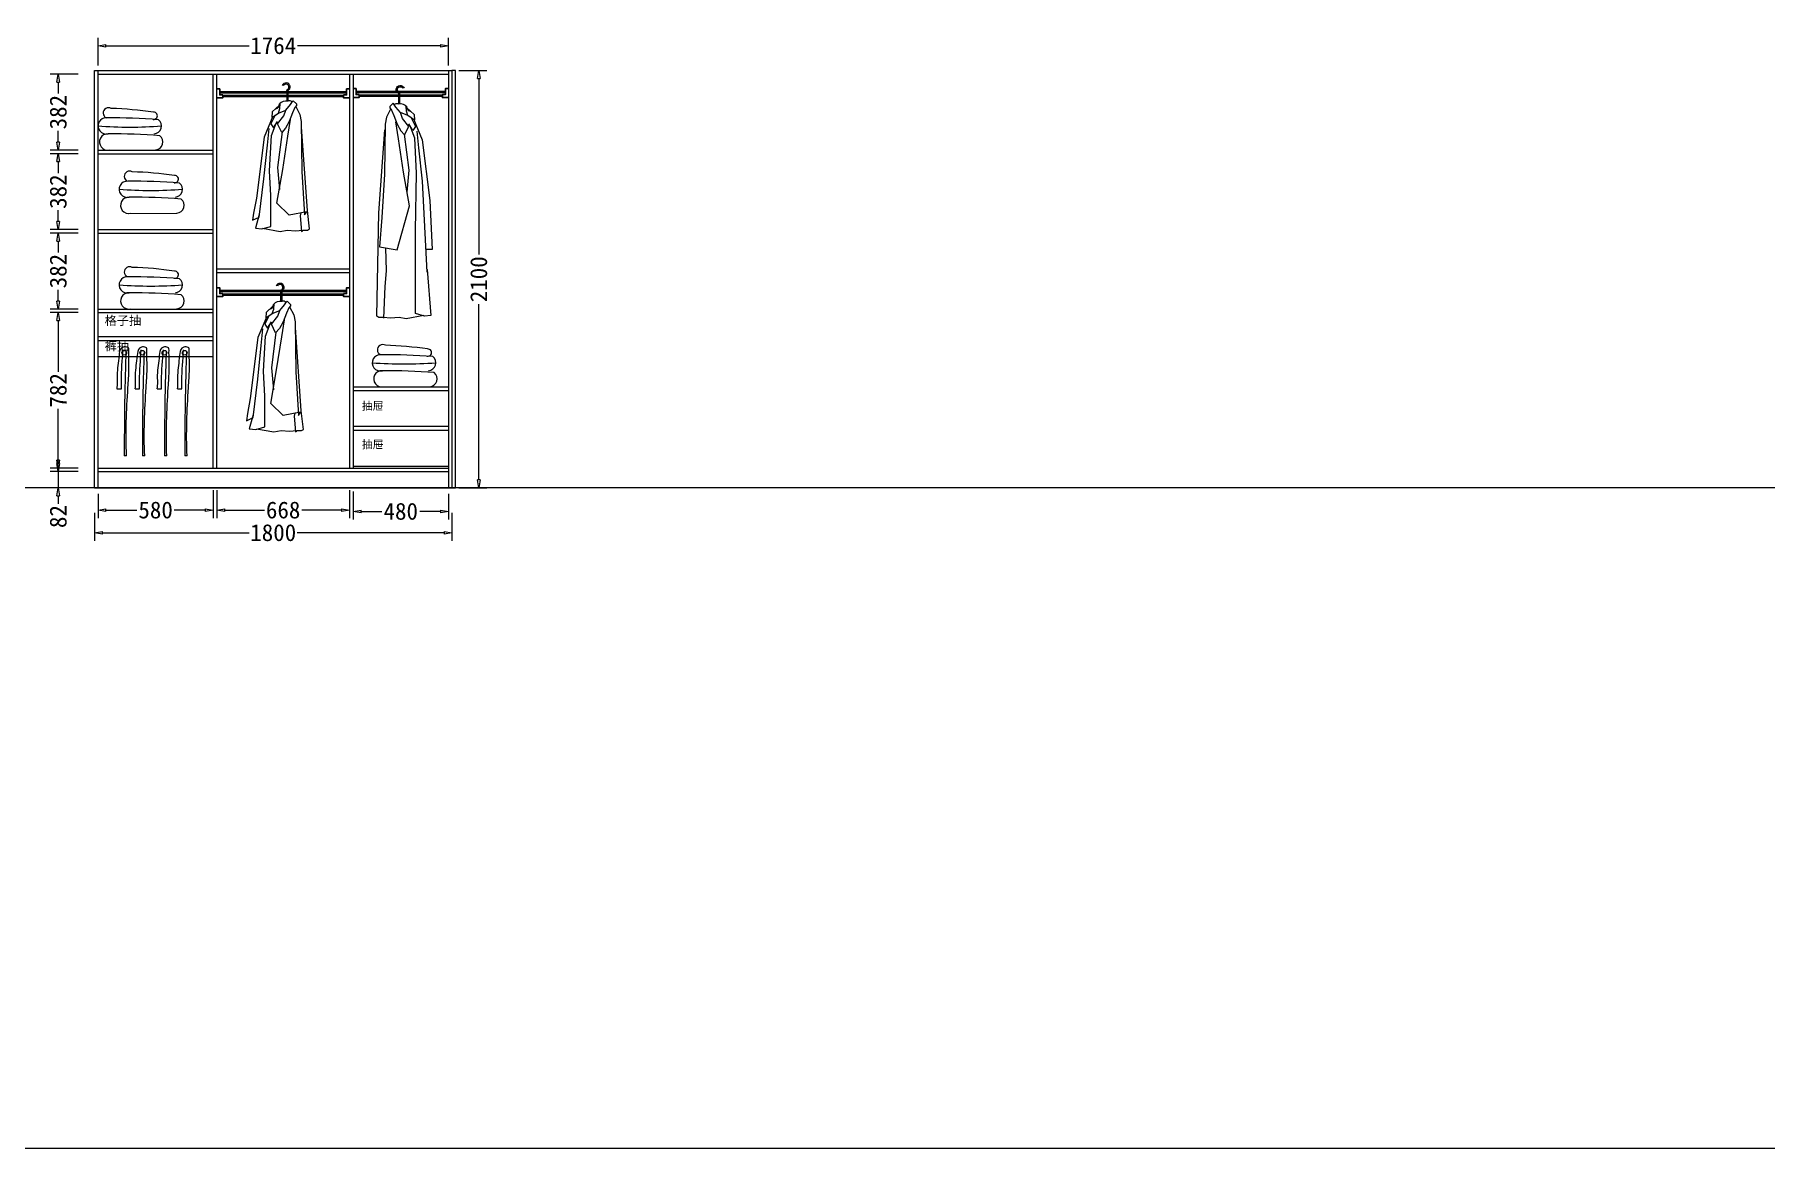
# Model space of a CAD drawing. Header units: millimetres. Extents: x 304407 to 361076, y -1262425 to -1203358.
# Drawn here: x 340376 to 349089, y -1218934 to -1213329 of the extents above; entities that cross this region are included whole.
import ezdxf

# ---------------------------------------------------------------- set-up
doc = ezdxf.new("R2010")
doc.units = ezdxf.units.MM
doc.header["$LTSCALE"] = 20
doc.layers.get('Defpoints').update_dxf_attribs({"color": 250})
for name, color, linetype in [('4', 1, 'Continuous'), ('6', 6, 'Continuous'), ('8', 8, 'Continuous'), ('LAYER10', 11, 'Continuous'), ('LAYER8', 11, 'Continuous'), ('图层3', 4, 'Continuous'), ('墙体', 40, 'Continuous')]:
    doc.layers.add(name, color=color, linetype=linetype)
doc.styles.get("Standard").update_dxf_attribs({"font": 'SimSun.ttf', "height": 85})
doc.styles.add('text', font='SimSun.ttf', dxfattribs={"height": 85})
doc.dimstyles.new('周文晶', dxfattribs={"dimtxt": 70, "dimasz": 40, "dimexe": 40, "dimexo": 30, "dimgap": 10, "dimtad": 0, "dimdec": 0, "dimtxsty": 'Standard', "dimblk": 'CLOSEDBLANK', "dimcen": 200, "dimclrd": 256, "dimclre": 256, "dimadec": 0, "dimazin": 0, "dimtfac": 1, "dimtdec": 0, "dimtmove": 0, "dimatfit": 3, "dimldrblk": 'CLOSEDBLANK', "dimfxl": 100, "dimfxlon": 1, "dimarcsym": 0})

# ---------------------------------------------------------------- blocks, each defined once
blk = doc.blocks.new('_ClosedBlank')
at = {"color": 0, "linetype": 'ByBlock', "lineweight": -2}
for p, q in [((-1, 0.17), (0, 0)), ((-1, 0.17), (-1, -0.17)), ((0, 0), (-1, -0.17))]:
    blk.add_line(p, q, dxfattribs=at)
blk = doc.blocks.new('*D547')
at = {"lineweight": -2, "transparency": 16777216}
for p, q in [((340694.8, -1215640.3), (340694.8, -1215761.9)), ((341274.8, -1215621.9), (341274.8, -1215761.9)), ((340734.8, -1215721.9), (340890.7, -1215721.9)), ((341234.8, -1215721.9), (341078.8, -1215721.9))]:
    blk.add_line(p, q, dxfattribs=at)
at = {"layer": 'Defpoints', "color": 0, "transparency": 16777216}
for p in [(341274.8, -1215510.3), (340694.8, -1215610.3), (341274.8, -1215721.9)]:
    blk.add_point(p, dxfattribs=at)
at = {"lineweight": -2, "transparency": 16777216, "xscale": 40, "yscale": 40, "zscale": 40, "rotation": 180}
blk.add_blockref('_ClosedBlank', (340694.8, -1215721.9), dxfattribs=at)
at = {"lineweight": -2, "transparency": 16777216, "xscale": 40, "yscale": 40, "zscale": 40}
blk.add_blockref('_ClosedBlank', (341274.8, -1215721.9), dxfattribs=at)
at = {"color": 0, "transparency": 16777216, "insert": (340984.8, -1215721.9), "char_height": 85, "attachment_point": 5}
blk.add_mtext('580', dxfattribs=at)
blk = doc.blocks.new('*D548')
at = {"lineweight": -2, "transparency": 16777216}
for p, q in [((341292.8, -1215621.9), (341292.8, -1215761.9)), ((341960.8, -1215621.9), (341960.8, -1215761.9)), ((341332.8, -1215721.9), (341532.5, -1215721.9)), ((341920.8, -1215721.9), (341721.1, -1215721.9))]:
    blk.add_line(p, q, dxfattribs=at)
at = {"layer": 'Defpoints', "color": 0, "transparency": 16777216}
for p in [(341292.8, -1213528.3), (341960.8, -1215510.3), (341960.8, -1215721.9)]:
    blk.add_point(p, dxfattribs=at)
at = {"lineweight": -2, "transparency": 16777216, "xscale": 40, "yscale": 40, "zscale": 40, "rotation": 180}
blk.add_blockref('_ClosedBlank', (341292.8, -1215721.9), dxfattribs=at)
at = {"lineweight": -2, "transparency": 16777216, "xscale": 40, "yscale": 40, "zscale": 40}
blk.add_blockref('_ClosedBlank', (341960.8, -1215721.9), dxfattribs=at)
at = {"color": 0, "transparency": 16777216, "insert": (341626.8, -1215721.9), "char_height": 85, "attachment_point": 5}
blk.add_mtext('668', dxfattribs=at)
blk = doc.blocks.new('*D549')
at = {"lineweight": -2, "transparency": 16777216}
for p, q in [((340694.8, -1213484.9), (340694.8, -1213344.9)), ((340734.8, -1213384.9), (341454.9, -1213384.9)), ((342418.8, -1213384.9), (341698.7, -1213384.9)), ((342458.8, -1213484.9), (342458.8, -1213344.9))]:
    blk.add_line(p, q, dxfattribs=at)
at = {"layer": 'Defpoints', "color": 0, "transparency": 16777216}
for p in [(342458.8, -1213384.9), (340694.8, -1213528.3), (342458.8, -1213528.3)]:
    blk.add_point(p, dxfattribs=at)
at = {"lineweight": -2, "transparency": 16777216, "xscale": 40, "yscale": 40, "zscale": 40, "rotation": 180}
blk.add_blockref('_ClosedBlank', (340694.8, -1213384.9), dxfattribs=at)
at = {"lineweight": -2, "transparency": 16777216, "xscale": 40, "yscale": 40, "zscale": 40}
blk.add_blockref('_ClosedBlank', (342458.8, -1213384.9), dxfattribs=at)
at = {"color": 0, "transparency": 16777216, "insert": (341576.8, -1213384.9), "char_height": 85, "attachment_point": 5}
blk.add_mtext('1764', dxfattribs=at)
blk = doc.blocks.new('*D550')
at = {"lineweight": -2, "transparency": 16777216}
for p, q in [((340676.8, -1215735.9), (340676.8, -1215875.9)), ((342476.8, -1215735.9), (342476.8, -1215875.9)), ((340716.8, -1215835.9), (341455.8, -1215835.9)), ((342436.8, -1215835.9), (341697.8, -1215835.9))]:
    blk.add_line(p, q, dxfattribs=at)
at = {"layer": 'Defpoints', "color": 0, "transparency": 16777216}
for p in [(340676.8, -1215610.3), (342476.8, -1215610.3), (342476.8, -1215835.9)]:
    blk.add_point(p, dxfattribs=at)
at = {"lineweight": -2, "transparency": 16777216, "xscale": 40, "yscale": 40, "zscale": 40, "rotation": 180}
blk.add_blockref('_ClosedBlank', (340676.8, -1215835.9), dxfattribs=at)
at = {"lineweight": -2, "transparency": 16777216, "xscale": 40, "yscale": 40, "zscale": 40}
blk.add_blockref('_ClosedBlank', (342476.8, -1215835.9), dxfattribs=at)
at = {"color": 0, "transparency": 16777216, "insert": (341576.8, -1215835.9), "char_height": 85, "attachment_point": 5}
blk.add_mtext('1800', dxfattribs=at)
blk = doc.blocks.new('*D551')
at = {"lineweight": -2, "transparency": 16777216}
for p, q in [((340494.5, -1215488.3), (340494.5, -1215448.3)), ((340594.5, -1215528.3), (340454.5, -1215528.3)), ((340494.5, -1215528.3), (340494.5, -1215610.3)), ((340594.5, -1215610.3), (340454.5, -1215610.3)), ((340494.5, -1215650.3), (340494.5, -1215690.3))]:
    blk.add_line(p, q, dxfattribs=at)
at = {"layer": 'Defpoints', "color": 0, "transparency": 16777216}
for p in [(340494.5, -1215528.3), (340694.8, -1215528.3), (340676.8, -1215610.3)]:
    blk.add_point(p, dxfattribs=at)
at = {"lineweight": -2, "transparency": 16777216, "xscale": 40, "yscale": 40, "zscale": 40}
for p, rotation in [((340494.5, -1215528.3), 270), ((340494.5, -1215610.3), 90)]:
    blk.add_blockref('_ClosedBlank', p, dxfattribs=dict(at, rotation=rotation))
at = {"color": 0, "transparency": 16777216, "insert": (340494.5, -1215754.4), "char_height": 85, "attachment_point": 5, "rotation": 90}
blk.add_mtext('82', dxfattribs=at)
blk = doc.blocks.new('*D552')
at = {"lineweight": -2, "transparency": 16777216}
for p, q in [((340594.5, -1214728.3), (340454.5, -1214728.3)), ((340494.5, -1214768.3), (340494.5, -1215026.2)), ((340494.5, -1215470.3), (340494.5, -1215212.4)), ((340594.5, -1215510.3), (340454.5, -1215510.3))]:
    blk.add_line(p, q, dxfattribs=at)
at = {"layer": 'Defpoints', "color": 0, "transparency": 16777216}
for p in [(340494.5, -1214728.3), (340694.8, -1214728.3), (340694.8, -1215510.3)]:
    blk.add_point(p, dxfattribs=at)
at = {"lineweight": -2, "transparency": 16777216, "xscale": 40, "yscale": 40, "zscale": 40}
for p, rotation in [((340494.5, -1214728.3), 90), ((340494.5, -1215510.3), 270)]:
    blk.add_blockref('_ClosedBlank', p, dxfattribs=dict(at, rotation=rotation))
at = {"color": 0, "transparency": 16777216, "insert": (340494.5, -1215119.3), "char_height": 85, "attachment_point": 5, "rotation": 90}
blk.add_mtext('782', dxfattribs=at)
blk = doc.blocks.new('*D553')
at = {"lineweight": -2, "transparency": 16777216}
for p, q in [((340594.5, -1214328.3), (340454.5, -1214328.3)), ((340494.5, -1214368.3), (340494.5, -1214426)), ((340494.5, -1214670.3), (340494.5, -1214612.7)), ((340594.5, -1214710.3), (340454.5, -1214710.3))]:
    blk.add_line(p, q, dxfattribs=at)
at = {"layer": 'Defpoints', "color": 0, "transparency": 16777216}
for p in [(340494.5, -1214328.3), (340694.8, -1214328.3), (340694.8, -1214710.3)]:
    blk.add_point(p, dxfattribs=at)
at = {"lineweight": -2, "transparency": 16777216, "xscale": 40, "yscale": 40, "zscale": 40}
for p, rotation in [((340494.5, -1214328.3), 90), ((340494.5, -1214710.3), 270)]:
    blk.add_blockref('_ClosedBlank', p, dxfattribs=dict(at, rotation=rotation))
at = {"color": 0, "transparency": 16777216, "insert": (340494.5, -1214519.3), "char_height": 85, "attachment_point": 5, "rotation": 90}
blk.add_mtext('382', dxfattribs=at)
blk = doc.blocks.new('*D554')
at = {"lineweight": -2, "transparency": 16777216}
for p, q in [((340594.5, -1213928.3), (340454.5, -1213928.3)), ((340494.5, -1213968.3), (340494.5, -1214026)), ((340494.5, -1214270.3), (340494.5, -1214212.7)), ((340594.5, -1214310.3), (340454.5, -1214310.3))]:
    blk.add_line(p, q, dxfattribs=at)
at = {"layer": 'Defpoints', "color": 0, "transparency": 16777216}
for p in [(340494.5, -1213928.3), (340694.8, -1213928.3), (340694.8, -1214310.3)]:
    blk.add_point(p, dxfattribs=at)
at = {"lineweight": -2, "transparency": 16777216, "xscale": 40, "yscale": 40, "zscale": 40}
for p, rotation in [((340494.5, -1213928.3), 90), ((340494.5, -1214310.3), 270)]:
    blk.add_blockref('_ClosedBlank', p, dxfattribs=dict(at, rotation=rotation))
at = {"color": 0, "transparency": 16777216, "insert": (340494.5, -1214119.3), "char_height": 85, "attachment_point": 5, "rotation": 90}
blk.add_mtext('382', dxfattribs=at)
blk = doc.blocks.new('*D555')
at = {"lineweight": -2, "transparency": 16777216}
for p, q in [((340594.5, -1213528.3), (340454.5, -1213528.3)), ((340494.5, -1213568.3), (340494.5, -1213626)), ((340494.5, -1213870.3), (340494.5, -1213812.7)), ((340594.5, -1213910.3), (340454.5, -1213910.3))]:
    blk.add_line(p, q, dxfattribs=at)
at = {"layer": 'Defpoints', "color": 0, "transparency": 16777216}
for p in [(340494.5, -1213528.3), (340694.8, -1213528.3), (340694.8, -1213910.3)]:
    blk.add_point(p, dxfattribs=at)
at = {"lineweight": -2, "transparency": 16777216, "xscale": 40, "yscale": 40, "zscale": 40}
for p, rotation in [((340494.5, -1213528.3), 90), ((340494.5, -1213910.3), 270)]:
    blk.add_blockref('_ClosedBlank', p, dxfattribs=dict(at, rotation=rotation))
at = {"color": 0, "transparency": 16777216, "insert": (340494.5, -1213719.3), "char_height": 85, "attachment_point": 5, "rotation": 90}
blk.add_mtext('382', dxfattribs=at)
blk = doc.blocks.new('*D556')
at = {"lineweight": -2, "transparency": 16777216}
for p, q in [((342511.7, -1213510.3), (342651.7, -1213510.3)), ((342611.7, -1213550.3), (342611.7, -1214435.6)), ((342611.7, -1215570.3), (342611.7, -1214685.1)), ((342511.7, -1215610.3), (342651.7, -1215610.3))]:
    blk.add_line(p, q, dxfattribs=at)
at = {"layer": 'Defpoints', "color": 0, "transparency": 16777216}
for p in [(342476.8, -1213510.3), (342611.7, -1213510.3), (342476.8, -1215610.3)]:
    blk.add_point(p, dxfattribs=at)
at = {"lineweight": -2, "transparency": 16777216, "xscale": 40, "yscale": 40, "zscale": 40}
for p, rotation in [((342611.7, -1213510.3), 90), ((342611.7, -1215610.3), 270)]:
    blk.add_blockref('_ClosedBlank', p, dxfattribs=dict(at, rotation=rotation))
at = {"color": 0, "transparency": 16777216, "insert": (342611.7, -1214560.3), "char_height": 85, "attachment_point": 5, "rotation": 90}
blk.add_mtext('2100', dxfattribs=at)
blk = doc.blocks.new('*D557')
at = {"lineweight": -2, "transparency": 16777216}
for p, q in [((341978.8, -1215628.5), (341978.8, -1215768.5)), ((342458.8, -1215640.3), (342458.8, -1215768.5)), ((342018.8, -1215728.5), (342123.3, -1215728.5)), ((342418.8, -1215728.5), (342314.3, -1215728.5))]:
    blk.add_line(p, q, dxfattribs=at)
at = {"layer": 'Defpoints', "color": 0, "transparency": 16777216}
for p in [(341978.8, -1215510.3), (342458.8, -1215610.3), (342458.8, -1215728.5)]:
    blk.add_point(p, dxfattribs=at)
at = {"lineweight": -2, "transparency": 16777216, "xscale": 40, "yscale": 40, "zscale": 40, "rotation": 180}
blk.add_blockref('_ClosedBlank', (341978.8, -1215728.5), dxfattribs=at)
at = {"lineweight": -2, "transparency": 16777216, "xscale": 40, "yscale": 40, "zscale": 40}
blk.add_blockref('_ClosedBlank', (342458.8, -1215728.5), dxfattribs=at)
at = {"color": 0, "transparency": 16777216, "insert": (342218.8, -1215728.5), "char_height": 85, "attachment_point": 5}
blk.add_mtext('480', dxfattribs=at)
blk = doc.blocks.new('A$C1C5764E0')
at = {"layer": '8'}
for p, q in [((172.3, 708.4), (172.3, 657.4)), ((178.3, 708.4), (178.3, 657.4)), ((135.3, 635.3), (99.9, 601.9)), ((130.4, 596.4), (137.4, 618.5)), ((130.4, 596.4), (167.9, 611.6)), ((137.4, 618.5), (140.1, 644.9)), ((158.2, 582.5), (167.9, 611.6)), ((167.9, 611.6), (191.5, 639.3)), ((191.5, 639.3), (201.2, 654.6)), ((201.2, 654.6), (205.3, 658.7)), ((213.6, 624.1), (201.2, 597.8)), ((205.3, 658.7), (222, 642.1)), ((222, 635.2), (213.6, 624.1)), ((217.8, 629.6), (238.6, 589.4)), ((222, 642.1), (222, 635.2)), ((103, 580.9), (58.4, 475.1)), ((113.7, 585.2), (93.2, 541.7)), ((93.2, 541.7), (106.3, 522.1)), ((96.5, 482.8), (119.4, 544.9)), ((99.9, 601.9), (97.1, 574.2)), ((97.1, 574.2), (130.4, 596.4)), ((106.3, 522.1), (125.9, 554.7)), ((126.3, 542.3), (158.2, 582.5)), ((147.1, 499.3), (126.3, 542.3)), ((184.5, 553.4), (166.5, 520.1)), ((178.3, 479.5), (191.3, 564.6)), ((201.2, 597.8), (184.5, 553.4)), ((238.6, 589.4), (245.5, 553.4)), ((245.5, 553.4), (248.3, 302.5)), ((276.4, 106.8), (247, 525.3)), ((58.4, 475.1), (19.5, 168.8)), ((75, 435), (83.4, 518.8)), ((86.6, 306.3), (96.5, 482.8)), ((148.8, 502.4), (125.9, 322.6)), ((166.5, 520.1), (147.1, 499.3)), ((152.1, 312.8), (178.3, 479.5)), ((57, 265.8), (75, 435)), ((34.3, 73.1), (57, 265.8)), ((93.2, 180.9), (86.6, 306.3)), ((122.6, 142.8), (152.1, 312.8)), ((125.9, 322.6), (135.7, 211.4)), ((248.3, 302.5), (262.2, 83.5)), ((93.2, 26.2), (93.2, 180.9)), ((4.8, 92.7), (0, 56.7)), ((19.5, 168.8), (4.8, 92.7)), ((184.8, 82.8), (122.6, 142.8)), ((273.1, 99.1), (184.8, 82.8)), ((244.2, 93.8), (240.9, 79.6)), ((262.2, 83.5), (273.1, 99.1)), ((286.7, 13.1), (276.4, 106.8)), ((0, 56.7), (34.3, 73.1)), ((34.3, 86.2), (14.7, 16.3)), ((14.7, 16.3), (47.4, 13.1)), ((47.4, 13.1), (93.2, 26.2)), ((50.7, 16.3), (139, 0)), ((139, 0), (175, 6.5)), ((175, 6.5), (217.5, 3.3)), ((217.5, 3.3), (253.5, 6.5)), ((240.9, 79.6), (247.4, 1.1)), ((247.4, 1.1), (254, 3.3)), ((253.5, 6.5), (276.9, 6.5)), ((276.9, 6.5), (286.7, 13.1))]:
    blk.add_line(p, q, dxfattribs=at)
for centre, radius, start, end in [((168.9, 727.1), 20.9, 296.63379, 159.52854), ((168.9, 727.1), 14.9, 296.63379, 150.61748), ((175.9, 709.9), 3.91, 94.6712, 201.96259), ((110.9, 641.2), 25.1, 286.26362, 2.02477), ((168.9, 613.1), 43.9, 77.69929, 138.59655), ((186.2, 639.8), 18, 42.48003, 116.33917)]:
    blk.add_arc(centre, radius, start, end, dxfattribs=at)
blk = doc.blocks.new('A$C4F477F88')
at = {"layer": 'LAYER10'}
blk.add_blockref('A$C1C5764E0', (0, 0), dxfattribs=at)
blk = doc.blocks.new('A$C5E603B19')
at = {"layer": 'LAYER8'}
blk.add_blockref('A$C4F477F88', (0, 0), dxfattribs=at)
blk = doc.blocks.new('A$C1B0A679D')
at = {"layer": '图层3'}
blk.add_blockref('A$C5E603B19', (0, 0), dxfattribs=at)
blk = doc.blocks.new('A$C52EB379C')
at = {"layer": '8'}
for p, q in [((163.3, 1134.6), (163.3, 1083.5)), ((169.3, 1134.6), (169.3, 1083.5)), ((126.4, 1061.5), (91, 1028.1)), ((128.4, 1044.7), (131.2, 1071)), ((159, 1037.8), (182.5, 1065.5)), ((182.5, 1065.5), (192.3, 1080.7)), ((192.3, 1080.7), (196.4, 1084.9)), ((204.7, 1050.2), (192.3, 1023.9)), ((196.4, 1084.9), (213.1, 1068.3)), ((213.1, 1061.3), (204.7, 1050.2)), ((208.9, 1055.8), (229.7, 1015.6)), ((213.1, 1068.3), (213.1, 1061.3)), ((94.1, 1007.1), (49.5, 901.3)), ((104.8, 1011.4), (84.3, 967.8)), ((84.3, 967.8), (97.4, 948.2)), ((87.6, 909), (110.5, 971.1)), ((91, 1028.1), (88.2, 1000.3)), ((88.2, 1000.3), (121.5, 1022.5)), ((97.4, 948.2), (117, 980.9)), ((117.4, 968.5), (149.3, 1008.7)), ((138.2, 925.5), (117.4, 968.5)), ((121.5, 1022.5), (128.4, 1044.7)), ((121.5, 1022.5), (159, 1037.8)), ((149.3, 1008.7), (159, 1037.8)), ((175.6, 979.5), (157.6, 946.3)), ((169.3, 905.7), (182.4, 990.7)), ((192.3, 1023.9), (175.6, 979.5)), ((229.7, 1015.6), (236.6, 979.5)), ((236.6, 979.5), (239.4, 728.7)), ((49.5, 901.3), (10.6, 595)), ((66.1, 861.1), (74.5, 944.9)), ((77.7, 732.4), (87.6, 909)), ((139.9, 928.6), (117, 748.8)), ((157.6, 946.3), (138.2, 925.5)), ((143.2, 738.9), (169.3, 905.7)), ((267.5, 533), (238.1, 951.5)), ((48.1, 692), (66.1, 861.1)), ((84.3, 444.7), (77.7, 732.4)), ((113.7, 568.9), (143.2, 738.9)), ((117, 748.8), (126.8, 637.6)), ((239.4, 728.7), (253.3, 509.7)), ((25.4, 235.4), (48.1, 692)), ((10.6, 595), (0, 349)), ((175.9, 346.6), (113.7, 568.9)), ((277.8, 13.1), (267.5, 533)), ((84.3, 26.2), (84.3, 444.7)), ((253.3, 509.7), (264.2, 362.9)), ((0, 349), (31, 349)), ((264.2, 362.9), (175.9, 346.6)), ((235.3, 357.6), (232, 242)), ((25.4, 248.5), (5.8, 16.3)), ((232, 242), (238.5, 163.5)), ((238.5, 163.5), (245.1, 3.3)), ((5.8, 16.3), (38.5, 13.1)), ((38.5, 13.1), (84.3, 26.2)), ((41.7, 16.3), (130.1, 0)), ((130.1, 0), (166.1, 6.5)), ((166.1, 6.5), (208.6, 3.3)), ((208.6, 3.3), (244.6, 6.5)), ((244.6, 6.5), (268, 6.5)), ((268, 6.5), (277.8, 13.1))]:
    blk.add_line(p, q, dxfattribs=at)
for centre, radius, start, end in [((160, 1153.2), 20.9, 296.63379, 159.52854), ((160, 1153.2), 14.9, 296.63379, 150.61748), ((167, 1136), 3.91, 94.6712, 201.96259), ((102, 1067.4), 25.1, 286.26362, 2.02477), ((160, 1039.2), 43.9, 77.69929, 138.59655), ((177.3, 1066), 18, 42.48003, 116.33917)]:
    blk.add_arc(centre, radius, start, end, dxfattribs=at)
blk = doc.blocks.new('A$C05785CA5')
at = {"layer": 'LAYER10'}
blk.add_blockref('A$C52EB379C', (0, 0), dxfattribs=at)
blk = doc.blocks.new('A$C100967EE')
at = {"layer": 'LAYER10'}
blk.add_blockref('A$C05785CA5', (0, 0), dxfattribs=at)
blk = doc.blocks.new('A$C65D30603')
at = {"layer": 'LAYER8'}
blk.add_blockref('A$C100967EE', (0, 0), dxfattribs=at)
blk = doc.blocks.new('A$C50CE712E')
at = {"layer": '图层3'}
blk.add_blockref('A$C65D30603', (0, 0), dxfattribs=at)
blk = doc.blocks.new('A$C11F00F61')
at = {"color": 8}
blk.add_line((48.2, 0), (290.3, 1.2), dxfattribs=at)
at = {"layer": '墙体', "color": 8}
for centre, radius, start, end in [((52.6, 186.6), 26.7, 59.80213, 244.0801), ((9.8, -1698.7), 1909.1, 81.89814, 88.31115), ((280.3, 173), 18.4, 260.15505, 94.41573), ((41, 121.6), 41, 86.08337, 284.09881), ((159.2, 2329.1), 2213.2, 265.87556, 274.15905), ((53.8, -3125.6), 3288.1, 85.62439, 90.17553), ((279.7, 121.7), 40, 274.94064, 51.31651), ((48.2, 41), 41, 86.08337, 284.09881), ((61, -3206.2), 3288.1, 85.62439, 90.17553), ((286.9, 41.1), 40, 274.94064, 51.31651)]:
    blk.add_arc(centre, radius, start, end, dxfattribs=at)
blk = doc.blocks.new('A$C3B9601DC')
at = {"layer": '4', "color": 8}
blk.add_line((62, 1), (47, 0), dxfattribs=at)
for points, knots in [([(62, 1), (55, 144), (63, 324), (79, 549), (75, 622), (76, 685), (47, 687), (18, 676), (13, 600), (-2, 524), (4, 450), (0, 422)], [0, 0, 0, 0, 428.516837, 544.203019, 664.137455, 677.621305, 701.749401, 722.125787, 770.743064, 895.133582, 980.731534, 980.731534, 980.731534, 980.731534]), ([(38, 667), (33, 603), (26, 521), (27, 439), (27, 422)], [0, 0, 0, 0, 193.394932, 246.046188, 246.046188, 246.046188, 246.046188])]:
    blk.add_open_spline(points, degree=3, knots=knots, dxfattribs=at)
blk.add_spline([(58, 659), (53, 498), (47, 0)], degree=3, dxfattribs=at)
blk.add_open_spline([(1, 422), (11, 422), (20, 422), (29, 422)], degree=3, dxfattribs=at)
at = {"layer": '6', "color": 8}
blk.add_circle((47, 649), 15, dxfattribs=at)
blk = doc.blocks.new('edr334343')
at = {"layer": '6', "color": 8, "xscale": 0.7999999999301508, "yscale": 0.7999999999301508, "zscale": 0.7999999999301508}
for p in [(311012.9, -1202094.7), (311104.2, -1202094.7), (311215.5, -1202094.7), (311317.6, -1202094.7)]:
    blk.add_blockref('A$C3B9601DC', p, dxfattribs=at)

msp = doc.modelspace()

# ---------------------------------------------------------------- linework, layer by layer
for p, q in [((340676.8, -1215610.3), (340676.8, -1213510.3)), ((340676.8, -1213510.3), (342476.8, -1213510.3)), ((340694.8, -1215610.3), (340694.8, -1213510.3)), ((340694.8, -1213528.3), (342458.8, -1213528.3)), ((341274.8, -1215510.3), (341274.8, -1213528.3)), ((341292.8, -1215510.3), (341292.8, -1213528.3)), ((341960.8, -1213528.3), (341960.8, -1215510.3)), ((341978.8, -1213528.3), (341978.8, -1215510.3)), ((342458.8, -1213510.3), (342458.8, -1215610.3)), ((342476.8, -1213510.3), (342476.8, -1215610.3)), ((342494.8, -1213510.3), (342476.8, -1213510.3)), ((342494.8, -1215610.3), (342494.8, -1213510.3)), ((340694.8, -1213910.3), (341274.8, -1213910.3)), ((340694.8, -1213928.3), (341274.8, -1213928.3)), ((340694.8, -1214310.3), (341274.8, -1214310.3)), ((340694.8, -1214328.3), (341274.8, -1214328.3)), ((341960.8, -1214510.3), (341292.8, -1214510.3)), ((341960.8, -1214528.3), (341292.8, -1214528.3)), ((340694.8, -1214710.3), (341274.8, -1214710.3)), ((340694.8, -1214728.3), (341274.8, -1214728.3)), ((340694.8, -1214848.3), (341274.8, -1214848.3)), ((340694.8, -1214868.3), (341274.8, -1214868.3)), ((340694.8, -1214948.3), (341274.8, -1214948.3)), ((341978.8, -1215102.3), (342458.8, -1215102.3)), ((341978.8, -1215120.3), (342458.8, -1215120.3)), ((341978.8, -1215300.3), (342458.8, -1215300.3)), ((341978.8, -1215320.3), (342458.8, -1215320.3)), ((341978.8, -1215500.3), (342458.8, -1215500.3)), ((340694.8, -1215510.3), (342458.8, -1215510.3)), ((340694.8, -1215528.3), (342458.8, -1215528.3)), ((341978.8, -1215510.3), (342358.8, -1215510.3)), ((340676.8, -1215610.3), (342476.8, -1215610.3)), ((342476.8, -1215610.3), (342494.8, -1215610.3))]:
    msp.add_line(p, q)
at = {"color": 8}
for p, q in [((361075.9, -1215610.3), (304407.4, -1215610.3)), ((361075.9, -1215610.3), (304407.4, -1215610.3)), ((361075.9, -1218934.1), (304407.4, -1218934.1)), ((361075.9, -1218934.1), (304407.4, -1218934.1))]:
    msp.add_line(p, q, dxfattribs=at)
at = {"lineweight": 30}
for points in [[(341292.8, -1213602.6), (341307.8, -1213602.6), (341307.8, -1213632.6), (341322.8, -1213632.6), (341322.8, -1213647.6), (341292.8, -1213647.6)], [(341945.8, -1213617.6), (341307.8, -1213617.6)], [(341945.8, -1213622.2), (341307.8, -1213622.2)], [(341930.8, -1213634.7), (341322.8, -1213634.7)], [(341930.8, -1213640.1), (341322.8, -1213640.1)], [(341960.8, -1213602.6), (341945.8, -1213602.6), (341945.8, -1213632.6), (341930.8, -1213632.6), (341930.8, -1213647.6), (341960.8, -1213647.6)], [(341978.8, -1213601), (341993.8, -1213601), (341993.8, -1213631), (342008.8, -1213631), (342008.8, -1213646), (341978.8, -1213646)], [(342443.8, -1213616), (341993.8, -1213616)], [(342443.8, -1213620.5), (341993.8, -1213620.5)], [(342428.8, -1213633), (342008.8, -1213633)], [(342428.8, -1213638.5), (342008.8, -1213638.5)], [(342458.8, -1213601), (342443.8, -1213601), (342443.8, -1213631), (342428.8, -1213631), (342428.8, -1213646), (342458.8, -1213646)], [(341292.8, -1214602.6), (341307.8, -1214602.6), (341307.8, -1214632.6), (341322.8, -1214632.6), (341322.8, -1214647.6), (341292.8, -1214647.6)], [(341945.8, -1214617.6), (341307.8, -1214617.6)], [(341945.8, -1214622.2), (341307.8, -1214622.2)], [(341930.8, -1214634.7), (341322.8, -1214634.7)], [(341960.8, -1214602.6), (341945.8, -1214602.6), (341945.8, -1214632.6), (341930.8, -1214632.6), (341930.8, -1214647.6), (341960.8, -1214647.6)], [(341930.8, -1214640.1), (341322.8, -1214640.1)]]:
    msp.add_lwpolyline(points, dxfattribs=at)

# ---------------------------------------------------------------- block references
for name, p in [('A$C1B0A679D', (341472.3, -1214320.2)), ('A$C11F00F61', (340694.8, -1213910.3)), ('A$C11F00F61', (340800.9, -1214229.1)), ('A$C11F00F61', (340800.9, -1214710.3)), ('A$C1B0A679D', (341441.7, -1215328.7)), ('A$C11F00F61', (342075.2, -1215102.3)), ('edr334343', (29776.1, -13354.5))]:
    msp.add_blockref(name, p)
at = {"xscale": -1}
msp.add_blockref('A$C50CE712E', (342376.6, -1214759.4), dxfattribs=at)

# ---------------------------------------------------------------- texts
at = {"attachment_point": 1, "style": 'text'}
for s, insert, char_height, width in [('格子抽', (340728.2, -1214745.2), 45, 293.784), ('裤抽', (340728.2, -1214873.6), 45, 293.784), ('抽屉', (342023.1, -1215178), 40, 305.609), ('抽屉', (342023.1, -1215371.3), 40, 305.609)]:
    msp.add_mtext(s, dxfattribs=dict(at, insert=insert, char_height=char_height, width=width))

# ---------------------------------------------------------------- dimensions: what is measured, and where the dimension line sits
for base, p1, p2, picture, middle in [((342458.8, -1213384.9), (340694.8, -1213528.3), (342458.8, -1213528.3), '*D549', (341576.8, -1213384.9)), ((341960.8, -1215721.9), (341292.8, -1213528.3), (341960.8, -1215510.3), '*D548', (341626.8, -1215721.9)), ((341274.8, -1215721.9), (340694.8, -1215610.3), (341274.8, -1215510.3), '*D547', (340984.8, -1215721.9)), ((342458.8, -1215728.5), (341978.8, -1215510.3), (342458.8, -1215610.3), '*D557', (342218.8, -1215728.5)), ((342476.8, -1215835.9), (340676.8, -1215610.3), (342476.8, -1215610.3), '*D550', (341576.8, -1215835.9))]:
    dim = msp.add_linear_dim(base=base, p1=p1, p2=p2, dimstyle='周文晶')
    dim.commit()
    dim.dimension.update_dxf_attribs({"geometry": picture, "text_midpoint": middle})
for base, p1, p2, angle, picture, middle in [((340494.5, -1213528.3), (340694.8, -1213910.3), (340694.8, -1213528.3), 270, '*D555', (340494.5, -1213719.3)), ((342611.7, -1213510.3), (342476.8, -1215610.3), (342476.8, -1213510.3), 90, '*D556', (342611.7, -1214560.3)), ((340494.5, -1213928.3), (340694.8, -1214310.3), (340694.8, -1213928.3), 270, '*D554', (340494.5, -1214119.3)), ((340494.5, -1214328.3), (340694.8, -1214710.3), (340694.8, -1214328.3), 270, '*D553', (340494.5, -1214519.3)), ((340494.5, -1214728.3), (340694.8, -1215510.3), (340694.8, -1214728.3), 270, '*D552', (340494.5, -1215119.3))]:
    dim = msp.add_linear_dim(base=base, p1=p1, p2=p2, angle=angle, dimstyle='周文晶')
    dim.commit()
    dim.dimension.update_dxf_attribs({"geometry": picture, "text_midpoint": middle})
dim = msp.add_linear_dim(base=(340494.5, -1215528.3), p1=(340676.8, -1215610.3), p2=(340694.8, -1215528.3), angle=270, dimstyle='周文晶')
dim.commit()
dim.dimension.update_dxf_attribs({"geometry": '*D551', "text_midpoint": (340494.5, -1215754.4), "dimtype": 128})

doc.saveas('drawing.dxf')
